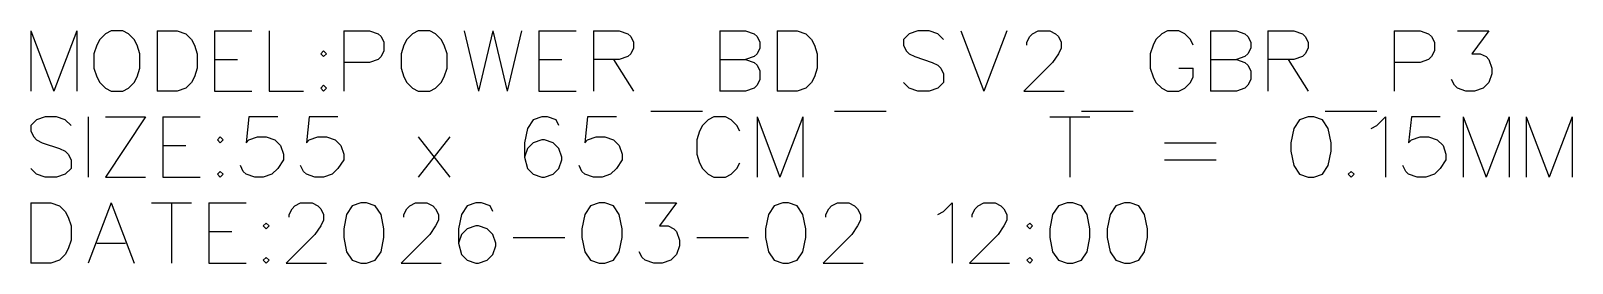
# Model space of a CAD drawing. Extents: x -325 to 325, y -324 to 275.
# Drawn here: x -271.3 to -185, y -243.9 to -230.9 of the extents above; entities that cross this region are included whole.
import ezdxf

# ---------------------------------------------------------------- set-up
doc = ezdxf.new("R2010")
doc.units = 0
doc.header["$MEASUREMENT"] = 0
doc.layers.get('0').update_dxf_attribs({"linetype": 'CONTINUOUS'})

msp = doc.modelspace()

# ---------------------------------------------------------------- linework, layer by layer
for points in [[(-271.262793, -230.928125), (-271.262793, -234.303125)], [(-271.262793, -230.928125), (-269.97707, -234.303125)], [(-268.691367, -230.928125), (-269.97707, -234.303125)], [(-268.691367, -230.928125), (-268.691367, -234.303125)], [(-266.762793, -230.928125), (-267.084219, -231.088828), (-267.084219, -231.088828), (-267.405664, -231.410273), (-267.405664, -231.410273), (-267.566348, -231.73168), (-267.566348, -231.73168), (-267.72707, -232.213828), (-267.72707, -232.213828), (-267.72707, -233.017402), (-267.72707, -233.017402), (-267.566348, -233.499551), (-267.566348, -233.499551), (-267.405664, -233.820977), (-267.405664, -233.820977), (-267.084219, -234.142402), (-267.084219, -234.142402), (-266.762793, -234.303125), (-266.762793, -234.303125), (-266.119922, -234.303125), (-266.119922, -234.303125), (-265.798516, -234.142402), (-265.798516, -234.142402), (-265.47709, -233.820977), (-265.47709, -233.820977), (-265.316367, -233.499551), (-265.316367, -233.499551), (-265.155645, -233.017402), (-265.155645, -233.017402), (-265.155645, -232.213828), (-265.155645, -232.213828), (-265.316367, -231.73168), (-265.316367, -231.73168), (-265.47709, -231.410273), (-265.47709, -231.410273), (-265.798516, -231.088828), (-265.798516, -231.088828), (-266.119922, -230.928125), (-266.119922, -230.928125), (-266.762793, -230.928125)], [(-264.191367, -230.928125), (-264.191367, -234.303125)], [(-264.191367, -230.928125), (-263.066348, -230.928125), (-263.066348, -230.928125), (-262.584219, -231.088828), (-262.584219, -231.088828), (-262.262793, -231.410273), (-262.262793, -231.410273), (-262.10207, -231.73168), (-262.10207, -231.73168), (-261.941367, -232.213828), (-261.941367, -232.213828), (-261.941367, -233.017402), (-261.941367, -233.017402), (-262.10207, -233.499551), (-262.10207, -233.499551), (-262.262793, -233.820977), (-262.262793, -233.820977), (-262.584219, -234.142402), (-262.584219, -234.142402), (-263.066348, -234.303125), (-263.066348, -234.303125), (-264.191367, -234.303125)], [(-260.97709, -230.928125), (-260.97709, -234.303125)], [(-260.97709, -230.928125), (-258.887793, -230.928125)], [(-257.923516, -230.928125), (-257.923516, -234.303125)], [(-253.744922, -230.928125), (-253.744922, -234.303125)], [(-253.744922, -230.928125), (-252.298496, -230.928125), (-252.298496, -230.928125), (-251.816367, -231.088828), (-251.816367, -231.088828), (-251.655645, -231.249551), (-251.655645, -231.249551), (-251.494941, -231.570977), (-251.494941, -231.570977), (-251.494941, -232.053125), (-251.494941, -232.053125), (-251.655645, -232.374551), (-251.655645, -232.374551), (-251.816367, -232.535254), (-251.816367, -232.535254), (-252.298496, -232.695977), (-252.298496, -232.695977), (-253.744922, -232.695977)], [(-249.566367, -230.928125), (-249.887793, -231.088828), (-249.887793, -231.088828), (-250.209219, -231.410273), (-250.209219, -231.410273), (-250.369941, -231.73168), (-250.369941, -231.73168), (-250.530664, -232.213828), (-250.530664, -232.213828), (-250.530664, -233.017402), (-250.530664, -233.017402), (-250.369941, -233.499551), (-250.369941, -233.499551), (-250.209219, -233.820977), (-250.209219, -233.820977), (-249.887793, -234.142402), (-249.887793, -234.142402), (-249.566367, -234.303125), (-249.566367, -234.303125), (-248.923516, -234.303125), (-248.923516, -234.303125), (-248.60207, -234.142402), (-248.60207, -234.142402), (-248.280645, -233.820977), (-248.280645, -233.820977), (-248.119941, -233.499551), (-248.119941, -233.499551), (-247.959219, -233.017402), (-247.959219, -233.017402), (-247.959219, -232.213828), (-247.959219, -232.213828), (-248.119941, -231.73168), (-248.119941, -231.73168), (-248.280645, -231.410273), (-248.280645, -231.410273), (-248.60207, -231.088828), (-248.60207, -231.088828), (-248.923516, -230.928125), (-248.923516, -230.928125), (-249.566367, -230.928125)], [(-246.994922, -230.928125), (-246.191367, -234.303125)], [(-245.387793, -230.928125), (-246.191367, -234.303125)], [(-245.387793, -230.928125), (-244.584219, -234.303125)], [(-243.780645, -230.928125), (-244.584219, -234.303125)], [(-242.816367, -230.928125), (-242.816367, -234.303125)], [(-242.816367, -230.928125), (-240.72709, -230.928125)], [(-239.762773, -230.928125), (-239.762773, -234.303125)], [(-239.762773, -230.928125), (-238.316348, -230.928125), (-238.316348, -230.928125), (-237.834219, -231.088828), (-237.834219, -231.088828), (-237.673516, -231.249551), (-237.673516, -231.249551), (-237.512773, -231.570977), (-237.512773, -231.570977), (-237.512773, -231.892402), (-237.512773, -231.892402), (-237.673516, -232.213828), (-237.673516, -232.213828), (-237.834219, -232.374551), (-237.834219, -232.374551), (-238.316348, -232.535254), (-238.316348, -232.535254), (-239.762773, -232.535254)], [(-232.691367, -230.928125), (-232.691367, -234.303125)], [(-232.691367, -230.928125), (-231.244941, -230.928125), (-231.244941, -230.928125), (-230.762793, -231.088828), (-230.762793, -231.088828), (-230.60207, -231.249551), (-230.60207, -231.249551), (-230.441367, -231.570977), (-230.441367, -231.570977), (-230.441367, -231.892402), (-230.441367, -231.892402), (-230.60207, -232.213828), (-230.60207, -232.213828), (-230.762793, -232.374551), (-230.762793, -232.374551), (-231.244941, -232.535254)], [(-229.47707, -230.928125), (-229.47707, -234.303125)], [(-229.47707, -230.928125), (-228.35207, -230.928125), (-228.35207, -230.928125), (-227.869922, -231.088828), (-227.869922, -231.088828), (-227.548516, -231.410273), (-227.548516, -231.410273), (-227.387793, -231.73168), (-227.387793, -231.73168), (-227.22707, -232.213828), (-227.22707, -232.213828), (-227.22707, -233.017402), (-227.22707, -233.017402), (-227.387793, -233.499551), (-227.387793, -233.499551), (-227.548516, -233.820977), (-227.548516, -233.820977), (-227.869922, -234.142402), (-227.869922, -234.142402), (-228.35207, -234.303125), (-228.35207, -234.303125), (-229.47707, -234.303125)], [(-220.155645, -231.410273), (-220.47707, -231.088828), (-220.47707, -231.088828), (-220.959219, -230.928125), (-220.959219, -230.928125), (-221.60209, -230.928125), (-221.60209, -230.928125), (-222.084219, -231.088828), (-222.084219, -231.088828), (-222.405645, -231.410273), (-222.405645, -231.410273), (-222.405645, -231.73168), (-222.405645, -231.73168), (-222.244941, -232.053125), (-222.244941, -232.053125), (-222.084219, -232.213828), (-222.084219, -232.213828), (-221.762793, -232.374551), (-221.762793, -232.374551), (-220.798516, -232.695977), (-220.798516, -232.695977), (-220.47707, -232.856699), (-220.47707, -232.856699), (-220.316367, -233.017402), (-220.316367, -233.017402), (-220.155645, -233.338828), (-220.155645, -233.338828), (-220.155645, -233.820977), (-220.155645, -233.820977), (-220.47707, -234.142402), (-220.47707, -234.142402), (-220.959219, -234.303125), (-220.959219, -234.303125), (-221.60209, -234.303125), (-221.60209, -234.303125), (-222.084219, -234.142402), (-222.084219, -234.142402), (-222.405645, -233.820977)], [(-219.191367, -230.928125), (-217.905645, -234.303125)], [(-216.619941, -230.928125), (-217.905645, -234.303125)], [(-215.494922, -231.73168), (-215.494922, -231.570977), (-215.494922, -231.570977), (-215.334219, -231.249551), (-215.334219, -231.249551), (-215.173496, -231.088828), (-215.173496, -231.088828), (-214.85207, -230.928125), (-214.85207, -230.928125), (-214.209219, -230.928125), (-214.209219, -230.928125), (-213.887793, -231.088828), (-213.887793, -231.088828), (-213.72707, -231.249551), (-213.72707, -231.249551), (-213.566367, -231.570977), (-213.566367, -231.570977), (-213.566367, -231.892402), (-213.566367, -231.892402), (-213.72707, -232.213828), (-213.72707, -232.213828), (-214.048496, -232.695977), (-214.048496, -232.695977), (-215.655645, -234.303125), (-215.655645, -234.303125), (-213.405645, -234.303125)], [(-206.173516, -231.73168), (-206.334219, -231.410273), (-206.334219, -231.410273), (-206.655645, -231.088828), (-206.655645, -231.088828), (-206.97707, -230.928125), (-206.97707, -230.928125), (-207.619941, -230.928125), (-207.619941, -230.928125), (-207.941367, -231.088828), (-207.941367, -231.088828), (-208.262793, -231.410273), (-208.262793, -231.410273), (-208.423516, -231.73168), (-208.423516, -231.73168), (-208.584219, -232.213828), (-208.584219, -232.213828), (-208.584219, -233.017402), (-208.584219, -233.017402), (-208.423516, -233.499551), (-208.423516, -233.499551), (-208.262793, -233.820977), (-208.262793, -233.820977), (-207.941367, -234.142402), (-207.941367, -234.142402), (-207.619941, -234.303125), (-207.619941, -234.303125), (-206.97707, -234.303125), (-206.97707, -234.303125), (-206.655645, -234.142402), (-206.655645, -234.142402), (-206.334219, -233.820977), (-206.334219, -233.820977), (-206.173516, -233.499551), (-206.173516, -233.499551), (-206.173516, -233.017402)], [(-205.209219, -230.928125), (-205.209219, -234.303125)], [(-205.209219, -230.928125), (-203.762793, -230.928125), (-203.762793, -230.928125), (-203.280645, -231.088828), (-203.280645, -231.088828), (-203.119941, -231.249551), (-203.119941, -231.249551), (-202.959219, -231.570977), (-202.959219, -231.570977), (-202.959219, -231.892402), (-202.959219, -231.892402), (-203.119941, -232.213828), (-203.119941, -232.213828), (-203.280645, -232.374551), (-203.280645, -232.374551), (-203.762793, -232.535254)], [(-201.994941, -230.928125), (-201.994941, -234.303125)], [(-201.994941, -230.928125), (-200.548496, -230.928125), (-200.548496, -230.928125), (-200.066367, -231.088828), (-200.066367, -231.088828), (-199.905645, -231.249551), (-199.905645, -231.249551), (-199.744941, -231.570977), (-199.744941, -231.570977), (-199.744941, -231.892402), (-199.744941, -231.892402), (-199.905645, -232.213828), (-199.905645, -232.213828), (-200.066367, -232.374551), (-200.066367, -232.374551), (-200.548496, -232.535254), (-200.548496, -232.535254), (-201.994941, -232.535254)], [(-194.923496, -230.928125), (-194.923496, -234.303125)], [(-194.923496, -230.928125), (-193.47707, -230.928125), (-193.47707, -230.928125), (-192.994941, -231.088828), (-192.994941, -231.088828), (-192.834219, -231.249551), (-192.834219, -231.249551), (-192.673496, -231.570977), (-192.673496, -231.570977), (-192.673496, -232.053125), (-192.673496, -232.053125), (-192.834219, -232.374551), (-192.834219, -232.374551), (-192.994941, -232.535254), (-192.994941, -232.535254), (-193.47707, -232.695977), (-193.47707, -232.695977), (-194.923496, -232.695977)], [(-191.387793, -230.928125), (-189.619922, -230.928125), (-189.619922, -230.928125), (-190.584219, -232.213828), (-190.584219, -232.213828), (-190.10207, -232.213828), (-190.10207, -232.213828), (-189.780645, -232.374551), (-189.780645, -232.374551), (-189.619922, -232.535254), (-189.619922, -232.535254), (-189.459219, -233.017402), (-189.459219, -233.017402), (-189.459219, -233.338828), (-189.459219, -233.338828), (-189.619922, -233.820977), (-189.619922, -233.820977), (-189.941367, -234.142402), (-189.941367, -234.142402), (-190.423496, -234.303125), (-190.423496, -234.303125), (-190.905645, -234.303125), (-190.905645, -234.303125), (-191.387793, -234.142402), (-191.387793, -234.142402), (-191.548516, -233.98168), (-191.548516, -233.98168), (-191.709219, -233.660273)], [(-254.869941, -232.053125), (-255.030664, -232.213828), (-255.030664, -232.213828), (-254.869941, -232.374551), (-254.869941, -232.374551), (-254.709219, -232.213828), (-254.709219, -232.213828), (-254.869941, -232.053125)], [(-260.97709, -232.535254), (-259.691367, -232.535254)], [(-242.816367, -232.535254), (-241.530645, -232.535254)], [(-238.637793, -232.535254), (-237.512773, -234.303125)], [(-232.691367, -232.535254), (-231.244941, -232.535254), (-231.244941, -232.535254), (-230.762793, -232.695977), (-230.762793, -232.695977), (-230.60207, -232.856699), (-230.60207, -232.856699), (-230.441367, -233.178105), (-230.441367, -233.178105), (-230.441367, -233.660273), (-230.441367, -233.660273), (-230.60207, -233.98168), (-230.60207, -233.98168), (-230.762793, -234.142402), (-230.762793, -234.142402), (-231.244941, -234.303125), (-231.244941, -234.303125), (-232.691367, -234.303125)], [(-206.97707, -233.017402), (-206.173516, -233.017402)], [(-205.209219, -232.535254), (-203.762793, -232.535254), (-203.762793, -232.535254), (-203.280645, -232.695977), (-203.280645, -232.695977), (-203.119941, -232.856699), (-203.119941, -232.856699), (-202.959219, -233.178105), (-202.959219, -233.178105), (-202.959219, -233.660273), (-202.959219, -233.660273), (-203.119941, -233.98168), (-203.119941, -233.98168), (-203.280645, -234.142402), (-203.280645, -234.142402), (-203.762793, -234.303125), (-203.762793, -234.303125), (-205.209219, -234.303125)], [(-200.869941, -232.535254), (-199.744941, -234.303125)], [(-260.97709, -234.303125), (-258.887793, -234.303125)], [(-257.923516, -234.303125), (-255.994941, -234.303125)], [(-254.869941, -233.98168), (-255.030664, -234.142402), (-255.030664, -234.142402), (-254.869941, -234.303125), (-254.869941, -234.303125), (-254.709219, -234.142402), (-254.709219, -234.142402), (-254.869941, -233.98168)], [(-242.816367, -234.303125), (-240.72709, -234.303125)], [(-236.548496, -235.428105), (-233.655645, -235.428105)], [(-226.262793, -235.428105), (-223.369922, -235.428105)], [(-212.441348, -235.428105), (-209.548496, -235.428105)], [(-198.780645, -235.428105), (-195.887793, -235.428105)], [(-269.012773, -236.23168), (-269.334219, -235.910254), (-269.334219, -235.910254), (-269.816367, -235.749551), (-269.816367, -235.749551), (-270.459199, -235.749551), (-270.459199, -235.749551), (-270.941367, -235.910254), (-270.941367, -235.910254), (-271.262793, -236.23168), (-271.262793, -236.23168), (-271.262793, -236.553125), (-271.262793, -236.553125), (-271.10207, -236.874551), (-271.10207, -236.874551), (-270.941367, -237.035254), (-270.941367, -237.035254), (-270.619922, -237.195977), (-270.619922, -237.195977), (-269.655645, -237.517402), (-269.655645, -237.517402), (-269.334219, -237.678105), (-269.334219, -237.678105), (-269.173496, -237.838828), (-269.173496, -237.838828), (-269.012773, -238.160254), (-269.012773, -238.160254), (-269.012773, -238.642402), (-269.012773, -238.642402), (-269.334219, -238.963828), (-269.334219, -238.963828), (-269.816367, -239.124551), (-269.816367, -239.124551), (-270.459199, -239.124551), (-270.459199, -239.124551), (-270.941367, -238.963828), (-270.941367, -238.963828), (-271.262793, -238.642402)], [(-268.048496, -235.749551), (-268.048496, -239.124551)], [(-264.834219, -235.749551), (-267.084219, -239.124551)], [(-267.084219, -235.749551), (-264.834219, -235.749551)], [(-263.869941, -235.749551), (-263.869941, -239.124551)], [(-263.869941, -235.749551), (-261.780645, -235.749551)], [(-257.441367, -235.749551), (-259.048496, -235.749551), (-259.048496, -235.749551), (-259.209219, -237.195977), (-259.209219, -237.195977), (-259.048496, -237.035254), (-259.048496, -237.035254), (-258.566348, -236.874551), (-258.566348, -236.874551), (-258.084199, -236.874551), (-258.084199, -236.874551), (-257.60207, -237.035254), (-257.60207, -237.035254), (-257.280645, -237.356699), (-257.280645, -237.356699), (-257.119922, -237.838828), (-257.119922, -237.838828), (-257.119922, -238.160254), (-257.119922, -238.160254), (-257.441367, -238.642402), (-257.441367, -238.642402), (-257.762793, -238.963828), (-257.762793, -238.963828), (-258.244941, -239.124551), (-258.244941, -239.124551), (-258.72707, -239.124551), (-258.72707, -239.124551), (-259.209219, -238.963828), (-259.209219, -238.963828), (-259.369941, -238.803125), (-259.369941, -238.803125), (-259.530625, -238.48168)], [(-254.066348, -235.749551), (-255.673496, -235.749551), (-255.673496, -235.749551), (-255.834219, -237.195977), (-255.834219, -237.195977), (-255.673496, -237.035254), (-255.673496, -237.035254), (-255.191348, -236.874551), (-255.191348, -236.874551), (-254.709219, -236.874551), (-254.709219, -236.874551), (-254.22707, -237.035254), (-254.22707, -237.035254), (-253.905645, -237.356699), (-253.905645, -237.356699), (-253.744922, -237.838828), (-253.744922, -237.838828), (-253.744922, -238.160254), (-253.744922, -238.160254), (-254.066348, -238.642402), (-254.066348, -238.642402), (-254.387793, -238.963828), (-254.387793, -238.963828), (-254.869941, -239.124551), (-254.869941, -239.124551), (-255.35207, -239.124551), (-255.35207, -239.124551), (-255.834219, -238.963828), (-255.834219, -238.963828), (-255.994941, -238.803125), (-255.994941, -238.803125), (-256.155645, -238.48168)], [(-241.691367, -236.23168), (-241.85207, -235.910254), (-241.85207, -235.910254), (-242.334219, -235.749551), (-242.334219, -235.749551), (-242.655645, -235.749551), (-242.655645, -235.749551), (-243.137793, -235.910254), (-243.137793, -235.910254), (-243.459219, -236.392402), (-243.459219, -236.392402), (-243.619941, -237.195977), (-243.619941, -237.195977), (-243.619941, -237.999551), (-243.619941, -237.999551), (-243.459219, -238.642402), (-243.459219, -238.642402), (-243.137793, -238.963828), (-243.137793, -238.963828), (-242.655645, -239.124551), (-242.655645, -239.124551), (-242.494922, -239.124551), (-242.494922, -239.124551), (-242.012793, -238.963828), (-242.012793, -238.963828), (-241.691367, -238.642402), (-241.691367, -238.642402), (-241.530645, -238.160254), (-241.530645, -238.160254), (-241.530645, -237.999551), (-241.530645, -237.999551), (-241.691367, -237.517402), (-241.691367, -237.517402), (-242.012793, -237.195977), (-242.012793, -237.195977), (-242.494922, -237.035254), (-242.494922, -237.035254), (-242.655645, -237.035254), (-242.655645, -237.035254), (-243.137793, -237.195977), (-243.137793, -237.195977), (-243.459219, -237.517402), (-243.459219, -237.517402), (-243.619941, -237.999551)], [(-238.47709, -235.749551), (-240.084219, -235.749551), (-240.084219, -235.749551), (-240.244941, -237.195977), (-240.244941, -237.195977), (-240.084219, -237.035254), (-240.084219, -237.035254), (-239.60207, -236.874551), (-239.60207, -236.874551), (-239.119941, -236.874551), (-239.119941, -236.874551), (-238.637793, -237.035254), (-238.637793, -237.035254), (-238.316348, -237.356699), (-238.316348, -237.356699), (-238.155645, -237.838828), (-238.155645, -237.838828), (-238.155645, -238.160254), (-238.155645, -238.160254), (-238.47709, -238.642402), (-238.47709, -238.642402), (-238.798496, -238.963828), (-238.798496, -238.963828), (-239.280645, -239.124551), (-239.280645, -239.124551), (-239.762773, -239.124551), (-239.762773, -239.124551), (-240.244941, -238.963828), (-240.244941, -238.963828), (-240.405645, -238.803125), (-240.405645, -238.803125), (-240.566367, -238.48168)], [(-231.566348, -236.553125), (-231.72707, -236.23168), (-231.72707, -236.23168), (-232.048496, -235.910254), (-232.048496, -235.910254), (-232.369922, -235.749551), (-232.369922, -235.749551), (-233.012793, -235.749551), (-233.012793, -235.749551), (-233.334219, -235.910254), (-233.334219, -235.910254), (-233.655645, -236.23168), (-233.655645, -236.23168), (-233.816348, -236.553125), (-233.816348, -236.553125), (-233.97707, -237.035254), (-233.97707, -237.035254), (-233.97707, -237.838828), (-233.97707, -237.838828), (-233.816348, -238.320977), (-233.816348, -238.320977), (-233.655645, -238.642402), (-233.655645, -238.642402), (-233.334219, -238.963828), (-233.334219, -238.963828), (-233.012793, -239.124551), (-233.012793, -239.124551), (-232.369922, -239.124551), (-232.369922, -239.124551), (-232.048496, -238.963828), (-232.048496, -238.963828), (-231.72707, -238.642402), (-231.72707, -238.642402), (-231.566348, -238.320977)], [(-230.60207, -235.749551), (-230.60207, -239.124551)], [(-230.60207, -235.749551), (-229.316348, -239.124551)], [(-228.030645, -235.749551), (-229.316348, -239.124551)], [(-228.030645, -235.749551), (-228.030645, -239.124551)], [(-214.209219, -235.749551), (-211.959219, -235.749551)], [(-213.084219, -235.749551), (-213.084219, -239.124551)], [(-199.744941, -235.749551), (-200.22709, -235.910254), (-200.22709, -235.910254), (-200.548496, -236.392402), (-200.548496, -236.392402), (-200.709219, -237.195977), (-200.709219, -237.195977), (-200.709219, -237.678105), (-200.709219, -237.678105), (-200.548496, -238.48168), (-200.548496, -238.48168), (-200.22709, -238.963828), (-200.22709, -238.963828), (-199.744941, -239.124551), (-199.744941, -239.124551), (-199.423516, -239.124551), (-199.423516, -239.124551), (-198.941367, -238.963828), (-198.941367, -238.963828), (-198.619941, -238.48168), (-198.619941, -238.48168), (-198.459219, -237.678105), (-198.459219, -237.678105), (-198.459219, -237.195977), (-198.459219, -237.195977), (-198.619941, -236.392402), (-198.619941, -236.392402), (-198.941367, -235.910254), (-198.941367, -235.910254), (-199.423516, -235.749551), (-199.423516, -235.749551), (-199.744941, -235.749551)], [(-196.209219, -236.392402), (-195.887793, -236.23168), (-195.887793, -236.23168), (-195.405645, -235.749551), (-195.405645, -235.749551), (-195.405645, -239.124551)], [(-192.35207, -235.749551), (-193.959219, -235.749551), (-193.959219, -235.749551), (-194.119922, -237.195977), (-194.119922, -237.195977), (-193.959219, -237.035254), (-193.959219, -237.035254), (-193.47707, -236.874551), (-193.47707, -236.874551), (-192.994941, -236.874551), (-192.994941, -236.874551), (-192.512793, -237.035254), (-192.512793, -237.035254), (-192.191367, -237.356699), (-192.191367, -237.356699), (-192.030645, -237.838828), (-192.030645, -237.838828), (-192.030645, -238.160254), (-192.030645, -238.160254), (-192.35207, -238.642402), (-192.35207, -238.642402), (-192.673496, -238.963828), (-192.673496, -238.963828), (-193.155645, -239.124551), (-193.155645, -239.124551), (-193.637793, -239.124551), (-193.637793, -239.124551), (-194.119922, -238.963828), (-194.119922, -238.963828), (-194.280645, -238.803125), (-194.280645, -238.803125), (-194.441367, -238.48168)], [(-191.066367, -235.749551), (-191.066367, -239.124551)], [(-191.066367, -235.749551), (-189.780645, -239.124551)], [(-188.494941, -235.749551), (-189.780645, -239.124551)], [(-188.494941, -235.749551), (-188.494941, -239.124551)], [(-187.530645, -235.749551), (-187.530645, -239.124551)], [(-187.530645, -235.749551), (-186.244941, -239.124551)], [(-184.959219, -235.749551), (-186.244941, -239.124551)], [(-184.959219, -235.749551), (-184.959219, -239.124551)], [(-260.655645, -236.874551), (-260.816367, -237.035254), (-260.816367, -237.035254), (-260.655645, -237.195977), (-260.655645, -237.195977), (-260.494941, -237.035254), (-260.494941, -237.035254), (-260.655645, -236.874551)], [(-249.566367, -236.874551), (-247.798496, -239.124551)], [(-247.798496, -236.874551), (-249.566367, -239.124551)], [(-207.780645, -237.195977), (-204.887793, -237.195977)], [(-263.869941, -237.356699), (-262.584219, -237.356699)], [(-207.780645, -238.160254), (-204.887793, -238.160254)], [(-260.655645, -238.803125), (-260.816367, -238.963828), (-260.816367, -238.963828), (-260.655645, -239.124551), (-260.655645, -239.124551), (-260.494941, -238.963828), (-260.494941, -238.963828), (-260.655645, -238.803125)], [(-197.334219, -238.803125), (-197.494941, -238.963828), (-197.494941, -238.963828), (-197.334219, -239.124551), (-197.334219, -239.124551), (-197.173516, -238.963828), (-197.173516, -238.963828), (-197.334219, -238.803125)], [(-267.084219, -239.124551), (-264.834219, -239.124551)], [(-263.869941, -239.124551), (-261.780645, -239.124551)], [(-271.262793, -240.570977), (-271.262793, -243.945977)], [(-271.262793, -240.570977), (-270.137793, -240.570977), (-270.137793, -240.570977), (-269.655645, -240.73168), (-269.655645, -240.73168), (-269.334219, -241.053125), (-269.334219, -241.053125), (-269.173496, -241.374531), (-269.173496, -241.374531), (-269.012773, -241.856699), (-269.012773, -241.856699), (-269.012773, -242.660254), (-269.012773, -242.660254), (-269.173496, -243.142402), (-269.173496, -243.142402), (-269.334219, -243.463828), (-269.334219, -243.463828), (-269.655645, -243.785254), (-269.655645, -243.785254), (-270.137793, -243.945977), (-270.137793, -243.945977), (-271.262793, -243.945977)], [(-266.762793, -240.570977), (-268.048496, -243.945977)], [(-266.762793, -240.570977), (-265.47709, -243.945977)], [(-264.512773, -240.570977), (-262.262793, -240.570977)], [(-263.387793, -240.570977), (-263.387793, -243.945977)], [(-261.298516, -240.570977), (-261.298516, -243.945977)], [(-261.298516, -240.570977), (-259.209219, -240.570977)], [(-256.798496, -241.374531), (-256.798496, -241.213828), (-256.798496, -241.213828), (-256.637773, -240.892402), (-256.637773, -240.892402), (-256.47709, -240.73168), (-256.47709, -240.73168), (-256.155645, -240.570977), (-256.155645, -240.570977), (-255.512813, -240.570977), (-255.512813, -240.570977), (-255.191348, -240.73168), (-255.191348, -240.73168), (-255.030664, -240.892402), (-255.030664, -240.892402), (-254.869941, -241.213828), (-254.869941, -241.213828), (-254.869941, -241.535254), (-254.869941, -241.535254), (-255.030664, -241.856699), (-255.030664, -241.856699), (-255.35207, -242.338828), (-255.35207, -242.338828), (-256.959238, -243.945977), (-256.959238, -243.945977), (-254.709219, -243.945977)], [(-252.780645, -240.570977), (-253.262793, -240.73168), (-253.262793, -240.73168), (-253.584199, -241.213828), (-253.584199, -241.213828), (-253.744922, -242.017402), (-253.744922, -242.017402), (-253.744922, -242.499551), (-253.744922, -242.499551), (-253.584199, -243.303125), (-253.584199, -243.303125), (-253.262793, -243.785254), (-253.262793, -243.785254), (-252.780645, -243.945977), (-252.780645, -243.945977), (-252.459219, -243.945977), (-252.459219, -243.945977), (-251.97709, -243.785254), (-251.97709, -243.785254), (-251.655645, -243.303125), (-251.655645, -243.303125), (-251.494941, -242.499551), (-251.494941, -242.499551), (-251.494941, -242.017402), (-251.494941, -242.017402), (-251.655645, -241.213828), (-251.655645, -241.213828), (-251.97709, -240.73168), (-251.97709, -240.73168), (-252.459219, -240.570977), (-252.459219, -240.570977), (-252.780645, -240.570977)], [(-250.369941, -241.374531), (-250.369941, -241.213828), (-250.369941, -241.213828), (-250.209219, -240.892402), (-250.209219, -240.892402), (-250.048516, -240.73168), (-250.048516, -240.73168), (-249.72707, -240.570977), (-249.72707, -240.570977), (-249.084219, -240.570977), (-249.084219, -240.570977), (-248.762793, -240.73168), (-248.762793, -240.73168), (-248.60207, -240.892402), (-248.60207, -240.892402), (-248.441367, -241.213828), (-248.441367, -241.213828), (-248.441367, -241.535254), (-248.441367, -241.535254), (-248.60207, -241.856699), (-248.60207, -241.856699), (-248.923516, -242.338828), (-248.923516, -242.338828), (-250.530664, -243.945977), (-250.530664, -243.945977), (-248.280645, -243.945977)], [(-245.387793, -241.053125), (-245.548496, -240.73168), (-245.548496, -240.73168), (-246.030645, -240.570977), (-246.030645, -240.570977), (-246.35207, -240.570977), (-246.35207, -240.570977), (-246.834219, -240.73168), (-246.834219, -240.73168), (-247.155645, -241.213828), (-247.155645, -241.213828), (-247.316367, -242.017402), (-247.316367, -242.017402), (-247.316367, -242.820977), (-247.316367, -242.820977), (-247.155645, -243.463828), (-247.155645, -243.463828), (-246.834219, -243.785254), (-246.834219, -243.785254), (-246.35207, -243.945977), (-246.35207, -243.945977), (-246.191367, -243.945977), (-246.191367, -243.945977), (-245.709219, -243.785254), (-245.709219, -243.785254), (-245.387793, -243.463828), (-245.387793, -243.463828), (-245.22707, -242.98168), (-245.22707, -242.98168), (-245.22707, -242.820977), (-245.22707, -242.820977), (-245.387793, -242.338828), (-245.387793, -242.338828), (-245.709219, -242.017402), (-245.709219, -242.017402), (-246.191367, -241.856699), (-246.191367, -241.856699), (-246.35207, -241.856699), (-246.35207, -241.856699), (-246.834219, -242.017402), (-246.834219, -242.017402), (-247.155645, -242.338828), (-247.155645, -242.338828), (-247.316367, -242.820977)], [(-239.441367, -240.570977), (-239.923516, -240.73168), (-239.923516, -240.73168), (-240.244941, -241.213828), (-240.244941, -241.213828), (-240.405645, -242.017402), (-240.405645, -242.017402), (-240.405645, -242.499551), (-240.405645, -242.499551), (-240.244941, -243.303125), (-240.244941, -243.303125), (-239.923516, -243.785254), (-239.923516, -243.785254), (-239.441367, -243.945977), (-239.441367, -243.945977), (-239.119941, -243.945977), (-239.119941, -243.945977), (-238.637793, -243.785254), (-238.637793, -243.785254), (-238.316348, -243.303125), (-238.316348, -243.303125), (-238.155645, -242.499551), (-238.155645, -242.499551), (-238.155645, -242.017402), (-238.155645, -242.017402), (-238.316348, -241.213828), (-238.316348, -241.213828), (-238.637793, -240.73168), (-238.637793, -240.73168), (-239.119941, -240.570977), (-239.119941, -240.570977), (-239.441367, -240.570977)], [(-236.869922, -240.570977), (-235.10207, -240.570977), (-235.10207, -240.570977), (-236.066348, -241.856699), (-236.066348, -241.856699), (-235.584219, -241.856699), (-235.584219, -241.856699), (-235.262793, -242.017402), (-235.262793, -242.017402), (-235.10207, -242.178105), (-235.10207, -242.178105), (-234.941367, -242.660254), (-234.941367, -242.660254), (-234.941367, -242.98168), (-234.941367, -242.98168), (-235.10207, -243.463828), (-235.10207, -243.463828), (-235.423496, -243.785254), (-235.423496, -243.785254), (-235.905645, -243.945977), (-235.905645, -243.945977), (-236.387793, -243.945977), (-236.387793, -243.945977), (-236.869922, -243.785254), (-236.869922, -243.785254), (-237.030645, -243.624531), (-237.030645, -243.624531), (-237.191367, -243.303125)], [(-229.155645, -240.570977), (-229.637793, -240.73168), (-229.637793, -240.73168), (-229.959219, -241.213828), (-229.959219, -241.213828), (-230.119922, -242.017402), (-230.119922, -242.017402), (-230.119922, -242.499551), (-230.119922, -242.499551), (-229.959219, -243.303125), (-229.959219, -243.303125), (-229.637793, -243.785254), (-229.637793, -243.785254), (-229.155645, -243.945977), (-229.155645, -243.945977), (-228.834219, -243.945977), (-228.834219, -243.945977), (-228.35207, -243.785254), (-228.35207, -243.785254), (-228.030645, -243.303125), (-228.030645, -243.303125), (-227.869922, -242.499551), (-227.869922, -242.499551), (-227.869922, -242.017402), (-227.869922, -242.017402), (-228.030645, -241.213828), (-228.030645, -241.213828), (-228.35207, -240.73168), (-228.35207, -240.73168), (-228.834219, -240.570977), (-228.834219, -240.570977), (-229.155645, -240.570977)], [(-226.744941, -241.374531), (-226.744941, -241.213828), (-226.744941, -241.213828), (-226.584219, -240.892402), (-226.584219, -240.892402), (-226.423496, -240.73168), (-226.423496, -240.73168), (-226.10207, -240.570977), (-226.10207, -240.570977), (-225.459219, -240.570977), (-225.459219, -240.570977), (-225.137793, -240.73168), (-225.137793, -240.73168), (-224.97707, -240.892402), (-224.97707, -240.892402), (-224.816367, -241.213828), (-224.816367, -241.213828), (-224.816367, -241.535254), (-224.816367, -241.535254), (-224.97707, -241.856699), (-224.97707, -241.856699), (-225.298516, -242.338828), (-225.298516, -242.338828), (-226.905645, -243.945977), (-226.905645, -243.945977), (-224.655645, -243.945977)], [(-220.47707, -241.213828), (-220.155645, -241.053125), (-220.155645, -241.053125), (-219.673496, -240.570977), (-219.673496, -240.570977), (-219.673496, -243.945977)], [(-218.548516, -241.374531), (-218.548516, -241.213828), (-218.548516, -241.213828), (-218.387773, -240.892402), (-218.387773, -240.892402), (-218.22707, -240.73168), (-218.22707, -240.73168), (-217.905645, -240.570977), (-217.905645, -240.570977), (-217.262793, -240.570977), (-217.262793, -240.570977), (-216.941348, -240.73168), (-216.941348, -240.73168), (-216.780645, -240.892402), (-216.780645, -240.892402), (-216.619941, -241.213828), (-216.619941, -241.213828), (-216.619941, -241.535254), (-216.619941, -241.535254), (-216.780645, -241.856699), (-216.780645, -241.856699), (-217.10209, -242.338828), (-217.10209, -242.338828), (-218.709219, -243.945977), (-218.709219, -243.945977), (-216.459219, -243.945977)], [(-213.244922, -240.570977), (-213.72707, -240.73168), (-213.72707, -240.73168), (-214.048496, -241.213828), (-214.048496, -241.213828), (-214.209219, -242.017402), (-214.209219, -242.017402), (-214.209219, -242.499551), (-214.209219, -242.499551), (-214.048496, -243.303125), (-214.048496, -243.303125), (-213.72707, -243.785254), (-213.72707, -243.785254), (-213.244922, -243.945977), (-213.244922, -243.945977), (-212.923496, -243.945977), (-212.923496, -243.945977), (-212.441348, -243.785254), (-212.441348, -243.785254), (-212.119941, -243.303125), (-212.119941, -243.303125), (-211.959219, -242.499551), (-211.959219, -242.499551), (-211.959219, -242.017402), (-211.959219, -242.017402), (-212.119941, -241.213828), (-212.119941, -241.213828), (-212.441348, -240.73168), (-212.441348, -240.73168), (-212.923496, -240.570977), (-212.923496, -240.570977), (-213.244922, -240.570977)], [(-210.030645, -240.570977), (-210.512793, -240.73168), (-210.512793, -240.73168), (-210.834219, -241.213828), (-210.834219, -241.213828), (-210.994922, -242.017402), (-210.994922, -242.017402), (-210.994922, -242.499551), (-210.994922, -242.499551), (-210.834219, -243.303125), (-210.834219, -243.303125), (-210.512793, -243.785254), (-210.512793, -243.785254), (-210.030645, -243.945977), (-210.030645, -243.945977), (-209.709219, -243.945977), (-209.709219, -243.945977), (-209.22707, -243.785254), (-209.22707, -243.785254), (-208.905645, -243.303125), (-208.905645, -243.303125), (-208.744922, -242.499551), (-208.744922, -242.499551), (-208.744922, -242.017402), (-208.744922, -242.017402), (-208.905645, -241.213828), (-208.905645, -241.213828), (-209.22707, -240.73168), (-209.22707, -240.73168), (-209.709219, -240.570977), (-209.709219, -240.570977), (-210.030645, -240.570977)], [(-261.298516, -242.178105), (-260.012773, -242.178105)], [(-258.084199, -241.695977), (-258.244941, -241.856699), (-258.244941, -241.856699), (-258.084199, -242.017402), (-258.084199, -242.017402), (-257.923516, -241.856699), (-257.923516, -241.856699), (-258.084199, -241.695977)], [(-244.262793, -242.499551), (-241.369941, -242.499551)], [(-233.97707, -242.499551), (-231.084219, -242.499551)], [(-215.334219, -241.695977), (-215.494922, -241.856699), (-215.494922, -241.856699), (-215.334219, -242.017402), (-215.334219, -242.017402), (-215.173496, -241.856699), (-215.173496, -241.856699), (-215.334219, -241.695977)], [(-267.566348, -242.820977), (-265.959238, -242.820977)], [(-261.298516, -243.945977), (-259.209219, -243.945977)], [(-258.084199, -243.624531), (-258.244941, -243.785254), (-258.244941, -243.785254), (-258.084199, -243.945977), (-258.084199, -243.945977), (-257.923516, -243.785254), (-257.923516, -243.785254), (-258.084199, -243.624531)], [(-215.334219, -243.624531), (-215.494922, -243.785254), (-215.494922, -243.785254), (-215.334219, -243.945977), (-215.334219, -243.945977), (-215.173496, -243.785254), (-215.173496, -243.785254), (-215.334219, -243.624531)]]:
    msp.add_lwpolyline(points)

doc.saveas('drawing.dxf')
